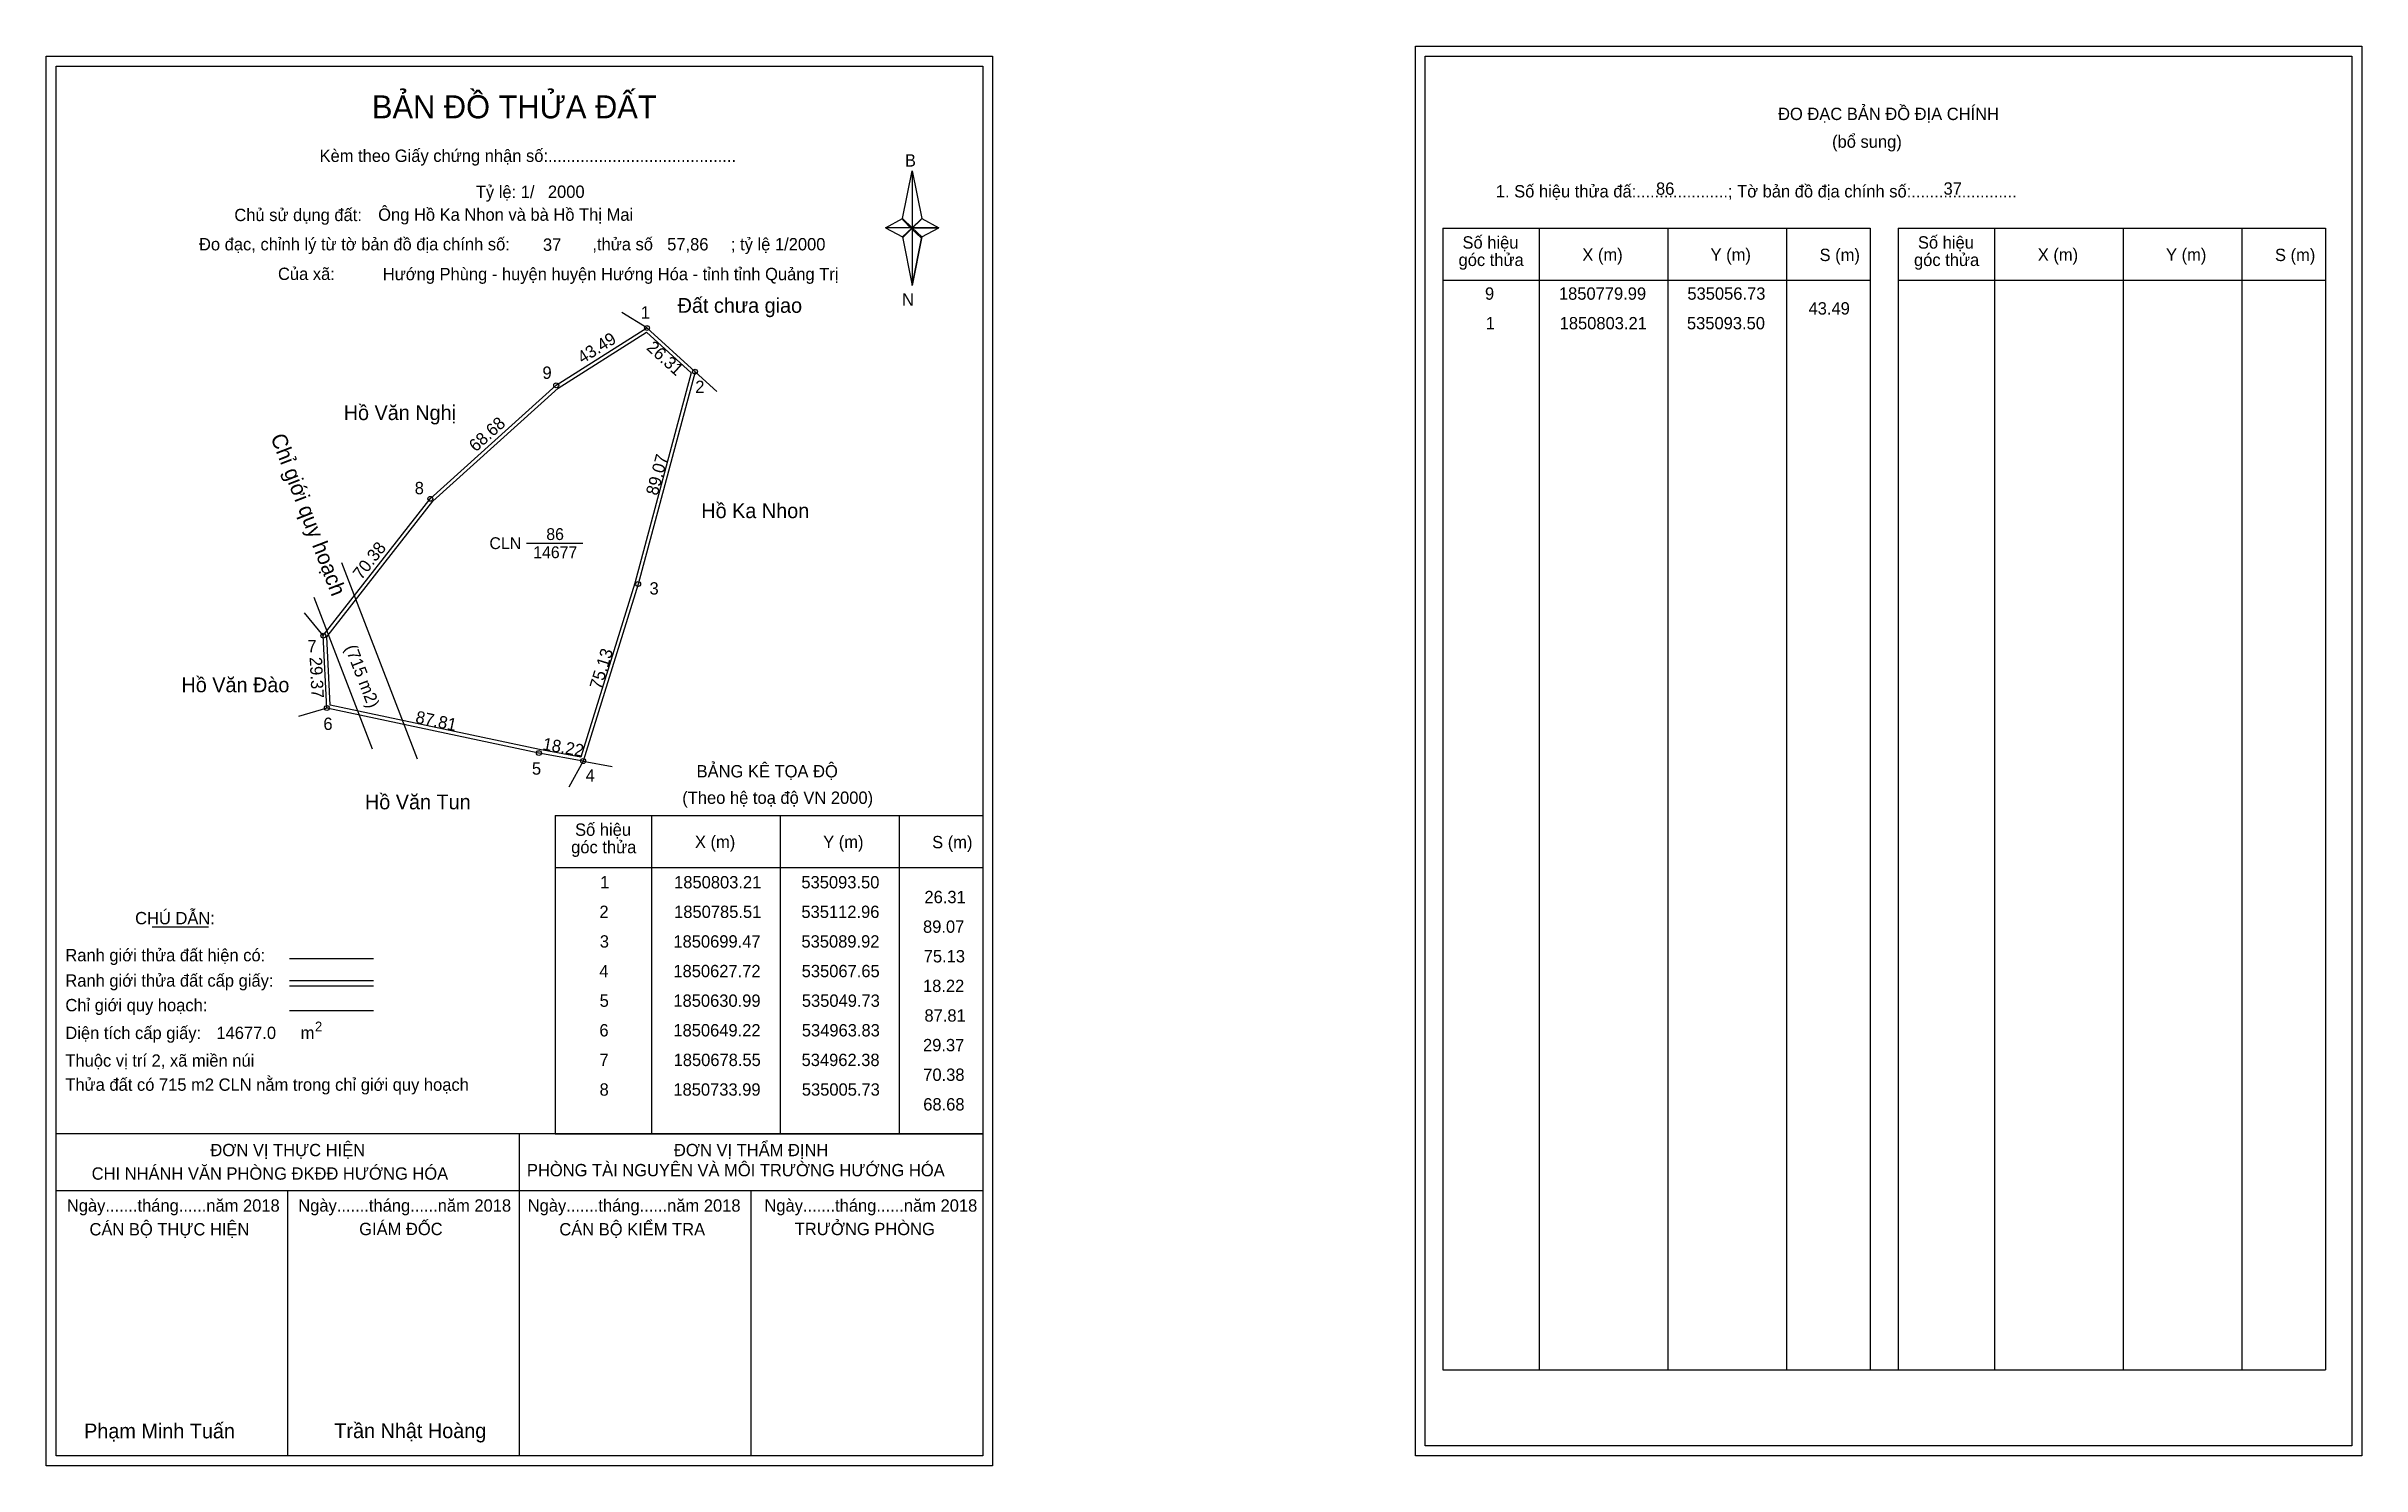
# Model space of a CAD drawing. Extents: x 534850 to 535788, y 1850342 to 1850917.
import ezdxf

# ---------------------------------------------------------------- set-up
doc = ezdxf.new("R2010")
doc.units = 0
for name, color, linetype in [('Level 1', 7, 'Continuous'), ('Level 10', 7, 'Continuous'), ('Level 11', 7, 'Continuous'), ('Level 12', 7, 'Continuous'), ('Level 13', 7, 'Continuous'), ('Level 27', 7, 'Continuous'), ('Level 3', 7, 'Continuous'), ('Level 36', 7, 'Continuous'), ('Level 49', 7, 'Continuous'), ('Level 5', 7, 'Continuous'), ('Level 53', 7, 'Continuous'), ('Level 55', 7, 'Continuous'), ('Level 6', 7, 'Continuous'), ('Level 63', 7, 'Continuous'), ('Level 9', 7, 'Continuous')]:
    doc.layers.add(name, color=color, linetype=linetype)

msp = doc.modelspace()

# ---------------------------------------------------------------- linework, layer by layer
at = {"layer": 'Level 1'}
for p, q in [((534854.15, 1850909.35), (534854.15, 1850909.35)), ((535408.8, 1850913.35), (535408.8, 1850913.35)), ((535197, 1850847.59), (535200.93, 1850866.87)), ((535200.93, 1850866.87), (535200.93, 1850843.82)), ((535200.93, 1850866.87), (535204.87, 1850847.59)), ((535190.11, 1850843.82), (535197, 1850847.59)), ((535197, 1850847.59), (535200.93, 1850843.82)), ((535200.64, 1850843.38), (535197, 1850847.15)), ((535200.93, 1850843.82), (535197, 1850840.14)), ((535200.64, 1850843.38), (535197, 1850839.7)), ((535197, 1850839.7), (535200.64, 1850843.38)), ((535197, 1850840.14), (535200.93, 1850820.42)), ((535204.57, 1850847.15), (535200.64, 1850843.38)), ((535200.64, 1850843.38), (535204.57, 1850847.15)), ((535204.57, 1850839.7), (535200.64, 1850843.38)), ((535204.87, 1850847.59), (535200.93, 1850843.82)), ((535200.93, 1850843.82), (535200.93, 1850820.42)), ((535200.93, 1850843.82), (535211.75, 1850843.82)), ((535200.93, 1850843.82), (535204.87, 1850840.14)), ((535204.87, 1850840.14), (535200.93, 1850820.42)), ((535204.87, 1850840.14), (535211.75, 1850843.82)), ((535415.87, 1850843.64), (535589.07, 1850843.64)), ((535455.04, 1850381.11), (535455.04, 1850843.64)), ((535507.19, 1850381.11), (535507.19, 1850843.64)), ((535555.13, 1850843.64), (535555.13, 1850381.11)), ((535589.07, 1850843.64), (535589.07, 1850381.11)), ((535600.38, 1850843.64), (535773.58, 1850843.64)), ((535639.56, 1850381.11), (535639.56, 1850843.64)), ((535691.7, 1850381.11), (535691.7, 1850843.64)), ((535739.65, 1850843.64), (535739.65, 1850381.11)), ((535773.58, 1850843.64), (535773.58, 1850381.11)), ((535415.87, 1850822.59), (535589.07, 1850822.59)), ((535600.38, 1850822.59), (535773.58, 1850822.59)), ((535056.34, 1850605.7), (535229.54, 1850605.7)), ((535095.52, 1850476.65), (535095.52, 1850605.7)), ((535147.66, 1850476.65), (535147.66, 1850605.7)), ((535195.61, 1850605.7), (535195.61, 1850476.65)), ((535056.34, 1850584.64), (535229.54, 1850584.64)), ((534893.01, 1850560.57), (534915.82, 1850560.57)), ((534948.74, 1850547.76), (534982.76, 1850547.76)), ((534948.74, 1850538.86), (534982.76, 1850538.86)), ((534948.74, 1850536.67), (534982.76, 1850536.67)), ((534948.74, 1850526.71), (534982.76, 1850526.71)), ((535067.81, 1850476.65), (534854.15, 1850476.65)), ((535229.54, 1850476.65), (535019.86, 1850476.65)), ((535041.85, 1850346.2), (535041.85, 1850476.65)), ((535056.34, 1850476.64), (535229.54, 1850476.64)), ((535229.55, 1850453.54), (534854.15, 1850453.54)), ((534948, 1850346.2), (534948, 1850453.54)), ((535135.7, 1850346.2), (535135.7, 1850453.54)), ((535415.87, 1850381.11), (535773.58, 1850381.11)), ((535229.54, 1850346.2), (535229.54, 1850346.2)), ((535784.2, 1850350.2), (535784.2, 1850350.2))]:
    msp.add_line(p, q, dxfattribs=at)
for points in [[(535197, 1850847.59), (535200.93, 1850866.87), (535200.93, 1850843.82)], [(535190.11, 1850843.82), (535197, 1850840.14), (535200.93, 1850843.82)], [(535200.93, 1850843.82), (535204.87, 1850847.59), (535211.75, 1850843.82)], [(535200.93, 1850843.82), (535200.93, 1850820.42), (535204.87, 1850840.14)]]:
    msp.add_lwpolyline(points, close=True, dxfattribs=at)
at = {"layer": 'Level 10'}
msp.add_line((535093.5, 1850803.21), (535112.96, 1850785.51), dxfattribs=at)
for points in [[(535093.5, 1850803.21), (535112.96, 1850785.51), (535089.92, 1850699.47), (535067.65, 1850627.72), (535049.73, 1850630.99), (534963.83, 1850649.22), (534962.38, 1850678.55), (535005.73, 1850733.99), (535056.73, 1850779.99)], [(535093.35, 1850801.46), (535111.39, 1850785.05), (535088.57, 1850699.86), (535066.68, 1850629.32), (535050, 1850632.36), (534965.18, 1850650.37), (534963.8, 1850678.1), (535006.76, 1850733.03), (535057.58, 1850778.87)]]:
    msp.add_lwpolyline(points, close=True, dxfattribs=at)
at = {"layer": 'Level 11'}
for centre in [(535093.5, 1850803.21), (535093.5, 1850803.21), (535112.96, 1850785.51), (535056.73, 1850779.99), (535005.73, 1850733.99), (535089.92, 1850699.47), (534962.38, 1850678.55), (534963.83, 1850649.22), (535049.73, 1850630.99), (535067.65, 1850627.72)]:
    msp.add_circle(centre, 1, dxfattribs=at)
at = {"layer": 'Level 12'}
for p, q in [((534969.75, 1850708.2), (535000.38, 1850628.69)), ((534982.29, 1850632.52), (534958.61, 1850693.99))]:
    msp.add_line(p, q, dxfattribs=at)
at = {"layer": 'Level 27'}
for p, q in [((535093.5, 1850803.21), (535083.27, 1850809.49)), ((535112.96, 1850785.51), (535121.84, 1850777.44)), ((534962.38, 1850678.55), (534954.74, 1850687.81)), ((534963.83, 1850649.22), (534952.34, 1850645.75)), ((535067.65, 1850627.72), (535061.86, 1850617.21)), ((535067.65, 1850627.72), (535079.46, 1850625.58))]:
    msp.add_line(p, q, dxfattribs=at)
at = {"layer": 'Level 3'}
for p, q in [((535415.87, 1850843.64), (535415.87, 1850381.11)), ((535600.38, 1850843.64), (535600.38, 1850381.11)), ((535056.34, 1850605.7), (535056.34, 1850476.65))]:
    msp.add_line(p, q, dxfattribs=at)
at = {"layer": 'Level 63'}
for points in [[(535404.8, 1850917.35), (535788.2, 1850917.35), (535788.2, 1850346.2), (535404.8, 1850346.2)], [(534850.15, 1850913.35), (535233.55, 1850913.35), (535233.55, 1850342.2), (534850.15, 1850342.2)], [(534854.15, 1850909.35), (535229.55, 1850909.35), (535229.55, 1850346.2), (534854.15, 1850346.2)], [(535408.8, 1850913.35), (535784.2, 1850913.35), (535784.2, 1850350.2), (535408.8, 1850350.2)]]:
    msp.add_lwpolyline(points, close=True, dxfattribs=at)
at = {"layer": 'Level 9'}
msp.add_line((535044.72, 1850716.01), (535067.54, 1850716.01), dxfattribs=at)

# ---------------------------------------------------------------- texts
at = {"layer": 'Level 1'}
for s, height, p in [('BẢN ĐỒ THỬA ĐẤT', 9.3313, (534982.08, 1850888.16)), ('ĐO ĐẠC BẢN ĐỒ ĐỊA CHÍNH', 5, (535551.75, 1850887.47)), ('(bổ sung)', 5, (535573.63, 1850876.23)), ('Kèm theo Giấy chứng nhận số:.........................................', 5, (534960.85, 1850870.5)), ('B', 5, (535198.02, 1850868.62)), ('1. Số hiệu thửa đấ:....................; Tờ bản đồ địa chính số:.......................', 5, (535437.41, 1850856.11)), ('Chủ sử dụng đất:', 5, (534926.33, 1850846.52)), ('Đo đạc, chỉnh lý từ tờ bản đồ địa chính số:                  ,thửa số                 ; tỷ lệ 1/2000', 5, (534912.01, 1850834.66)), ('Số hiệu', 5, (535423.9, 1850835.38)), ('Số hiệu', 5, (535608.41, 1850835.38)), ('góc thửa', 5, (535422.31, 1850828.32)), ('X (m)', 5, (535472.46, 1850830.43)), ('Y (m)', 5, (535524.41, 1850830.43)), ('S (m)', 5, (535568.57, 1850830.33)), ('góc thửa', 5, (535606.83, 1850828.32)), ('X (m)', 5, (535656.97, 1850830.43)), ('Y (m)', 5, (535708.93, 1850830.43)), ('S (m)', 5, (535753.08, 1850830.33)), ('Của xã:', 5, (534944.01, 1850822.66)), ('N', 5, (535196.82, 1850812.28)), ('BẢNG KÊ TỌA ĐỘ', 5, (535113.61, 1850621.1)), ('(Theo hệ toạ độ VN 2000)', 5, (535107.8, 1850610.38)), ('Số hiệu', 5, (535064.37, 1850597.43)), ('X (m)', 5, (535112.93, 1850592.48)), ('Y (m)', 5, (535164.89, 1850592.48)), ('S (m)', 5, (535209.04, 1850592.38)), ('góc thửa', 5, (535062.79, 1850590.37)), ('CHÚ DẪN:', 5, (534886.13, 1850561.58)), ('Ranh giới thửa đất hiện có:', 5, (534857.87, 1850546.58)), ('Ranh giới thửa đất cấp giấy:', 5, (534857.87, 1850536.3)), ('Chỉ giới quy hoạch:', 5, (534857.87, 1850526.33)), ('2', 4, (534958.97, 1850518.15)), ('Diện tích cấp giấy:', 5, (534857.87, 1850515.08)), ('m', 5, (534953.18, 1850515.13)), ('Thuộc vị trí 2, xã miền núi', 5, (534857.87, 1850503.88)), ('Thửa đất có 715 m2 CLN nằm trong chỉ giới quy hoạch', 5, (534857.87, 1850494.12)), ('ĐƠN VỊ THỰC HIỆN', 5, (534916.62, 1850467.61)), ('ĐƠN VỊ THẨM ĐỊNH', 5, (535104.42, 1850467.61)), ('PHÒNG TÀI NGUYÊN VÀ MÔI TRƯỜNG HƯỚNG HÓA', 5, (535044.87, 1850459.47)), ('CHI NHÁNH VĂN PHÒNG ĐKĐĐ HƯỚNG HÓA', 5, (534868.53, 1850458.09)), ('Ngày.......tháng......năm 2018', 5, (534858.48, 1850445.14)), ('Ngày.......tháng......năm 2018', 5, (534952.23, 1850445.14)), ('Ngày.......tháng......năm 2018', 5, (535045.18, 1850445.14)), ('Ngày.......tháng......năm 2018', 5, (535141.09, 1850445.14)), ('CÁN BỘ THỰC HIỆN', 5, (534867.65, 1850435.51)), ('GIÁM ĐỐC', 5, (534976.91, 1850435.63)), ('CÁN BỘ KIỂM TRA', 5, (535057.99, 1850435.51)), ('TRƯỞNG PHÒNG', 5, (535153.37, 1850435.63)), ('Phạm Minh Tuấn', 6, (534865.47, 1850353.28)), ('Trần Nhật Hoàng', 6, (534966.85, 1850353.38))]:
    msp.add_text(s, height=height, dxfattribs=at).set_placement(p)
at = {"layer": 'Level 11'}
msp.add_text('Tỷ lệ: 1/', height=5, dxfattribs=at).set_placement((535024.17, 1850855.88))
at = {"layer": 'Level 13'}
for s, p in [('CLN', (535029.69, 1850713.61)), ('86', (535052.72, 1850717.29)), ('14677', (535047.42, 1850709.93))]:
    msp.add_text(s, height=4.8, dxfattribs=at).set_placement(p)
at = {"layer": 'Level 36'}
for s, p in [('Đất chưa giao', (535105.92, 1850809.36)), ('Hồ Văn Nghị', (534970.64, 1850765.9)), ('Hồ Ka Nhon', (535115.52, 1850726.16)), ('Hồ Văn Đào', (534904.91, 1850655.61)), ('Hồ Văn Tun', (534979.25, 1850608.17))]:
    msp.add_text(s, height=6, dxfattribs=at).set_placement(p)
at = {"layer": 'Level 49'}
for s, rotation, p in [('43.49', 32.27213, (535067.37, 1850788.6)), ('26.31', 317.71166, (535092.98, 1850794.76)), ('68.68', 42.04922, (535024.14, 1850752.75)), ('89.07', 75.00892, (535097.79, 1850735.04)), ('70.38', 51.97721, (534977.81, 1850700.88)), ('75.13', 72.75653, (535074.88, 1850656.43)), ('29.37', 272.83025, (534956.82, 1850669.78)), ('87.81', 348.01826, (534999.43, 1850643.3)), ('18.22', 349.65858, (535050.95, 1850632.39))]:
    msp.add_text(s, height=5, rotation=rotation, dxfattribs=at).set_placement(p)
at = {"layer": 'Level 5'}
for s, height, p in [('Chỉ giới quy hoạch', 6.25, (534940.91, 1850759)), ('(715 m2)', 5, (534971.05, 1850673.73))]:
    msp.add_text(s, height=height, rotation=291.06902, dxfattribs=at).set_placement(p)
at = {"layer": 'Level 53'}
for s, p in [('9', (535433.01, 1850814.66)), ('1850779.99', (535462.97, 1850814.66)), ('535056.73', (535515.01, 1850814.66)), ('43.49', (535564.1, 1850808.66)), ('1', (535433.31, 1850802.66)), ('1850803.21', (535463.27, 1850802.66)), ('535093.50', (535514.84, 1850802.66)), ('1', (535074.54, 1850576.14)), ('1850803.21', (535104.5, 1850576.14)), ('535093.50', (535156.06, 1850576.14)), ('2', (535074.24, 1850564.14)), ('1850785.51', (535104.5, 1850564.14)), ('535112.96', (535156.07, 1850564.14)), ('26.31', (535205.92, 1850570.14)), ('89.07', (535205.34, 1850558.14)), ('3', (535074.39, 1850552.14)), ('1850699.47', (535104.21, 1850552.14)), ('535089.92', (535156.09, 1850552.14)), ('75.13', (535205.62, 1850546.14)), ('4', (535074.21, 1850540.14)), ('1850627.72', (535104.2, 1850540.14)), ('535067.65', (535156.18, 1850540.14)), ('5', (535074.33, 1850528.14)), ('1850630.99', (535104.2, 1850528.14)), ('535049.73', (535156.24, 1850528.14)), ('18.22', (535205.32, 1850534.14)), ('6', (535074.23, 1850516.14)), ('1850649.22', (535104.2, 1850516.14)), ('534963.83', (535156.24, 1850516.14)), ('87.81', (535205.92, 1850522.14)), ('29.37', (535205.34, 1850510.14)), ('7', (535074.25, 1850504.14)), ('1850678.55', (535104.29, 1850504.14)), ('534962.38', (535156.14, 1850504.14)), ('70.38', (535205.43, 1850498.14)), ('8', (535074.3, 1850492.14)), ('1850733.99', (535104.2, 1850492.14)), ('535005.73', (535156.24, 1850492.14)), ('68.68', (535205.43, 1850486.14))]:
    msp.add_text(s, height=5, dxfattribs=at).set_placement(p)
at = {"layer": 'Level 55'}
for s, height, p in [('1', 0.8, (535093.28, 1850803.21)), ('0', 0.22, (535093.42, 1850802.99)), ('0', 0.22, (535093.42, 1850802.99)), ('0', 0.22, (535093.42, 1850802.99)), ('2', 0.8, (535112.69, 1850785.51)), ('0', 0.22, (535112.88, 1850785.29)), ('0', 0.22, (535112.88, 1850785.29)), ('9', 0.8, (535056.46, 1850779.99)), ('0', 0.22, (535056.65, 1850779.77)), ('0', 0.22, (535056.65, 1850779.77)), ('8', 0.8, (535005.47, 1850733.99)), ('0', 0.22, (535005.65, 1850733.77)), ('0', 0.22, (535005.65, 1850733.77)), ('3', 0.8, (535089.67, 1850699.47)), ('0', 0.22, (535089.84, 1850699.25)), ('7', 0.8, (534962.11, 1850678.55)), ('0', 0.22, (534962.3, 1850678.33)), ('0', 0.22, (534962.3, 1850678.33)), ('0', 0.22, (534962.3, 1850678.33)), ('0', 0.22, (534962.3, 1850678.33)), ('6', 0.8, (534963.56, 1850649.22)), ('113', 0.22, (534963.6, 1850649)), ('0', 0.22, (534963.75, 1850649)), ('0', 0.22, (534963.75, 1850649)), ('5', 0.8, (535049.47, 1850630.99)), ('113', 0.22, (535049.5, 1850630.77)), ('4', 0.8, (535067.37, 1850627.72)), ('113', 0.22, (535067.42, 1850627.5)), ('0', 0.22, (535067.57, 1850627.5))]:
    msp.add_text(s, height=height, dxfattribs=at).set_placement(p)
at = {"layer": 'Level 6'}
for s, p in [('2000', (535053.36, 1850855.92)), ('86', (535502.31, 1850857.19)), ('37', (535618.8, 1850857.23)), ('Ông Hồ Ka Nhon và bà Hồ Thị Mai', (534984.6, 1850846.65)), ('37', (535051.36, 1850834.48)), ('57,86', (535101.68, 1850834.64)), (' Hướng Phùng - huyện huyện Hướng Hóa - tỉnh tỉnh Quảng Trị', (534984.62, 1850822.57)), ('14677.0', (534919.06, 1850515.1))]:
    msp.add_text(s, height=5, dxfattribs=at).set_placement(p)
at = {"layer": 'Level 9'}
for s, p in [('1', (535091.02, 1850807.02)), ('9', (535051.17, 1850782.59)), ('2', (535113.07, 1850776.87)), ('8', (534999.41, 1850735.85)), ('3', (535094.53, 1850695.19)), ('7', (534955.92, 1850671.79)), ('6', (534962.4, 1850640.33)), ('5', (535046.89, 1850622.21)), ('4', (535068.68, 1850619.44))]:
    msp.add_text(s, height=5, dxfattribs=at).set_placement(p)

doc.saveas('drawing.dxf')
